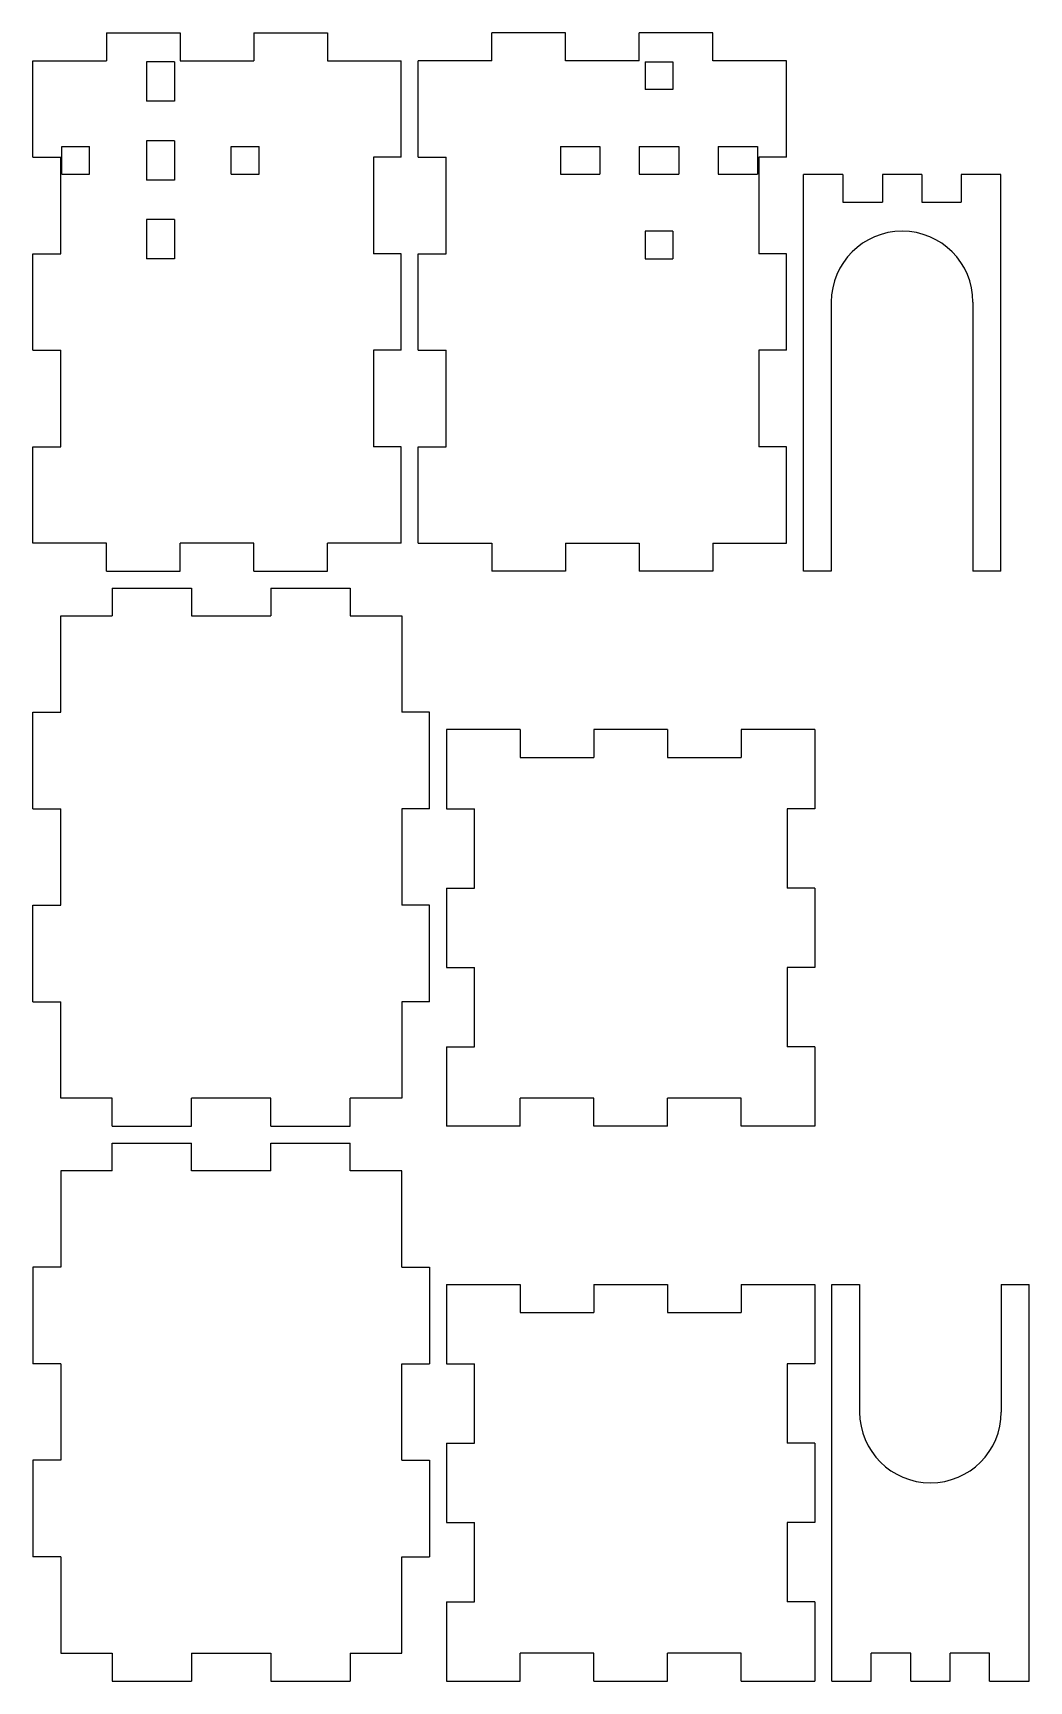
# Model space of a CAD drawing. Extents: x 29 to 205, y 522 to 813.
import ezdxf

# ---------------------------------------------------------------- set-up
doc = ezdxf.new("R2010")
doc.units = 0
doc.header["$LTSCALE"] = 12.7
doc.layers.add('VISIBLE', color=7, linetype='CONTINUOUS')

msp = doc.modelspace()

# ---------------------------------------------------------------- linework, layer by layer
at = {"layer": 'VISIBLE'}
for p, q in [((41.75, 812.5), (41.75, 807.6)), ((41.75, 812.5), (54.75, 812.5)), ((54.75, 812.5), (54.75, 807.6)), ((67.75, 812.5), (67.75, 807.6)), ((67.75, 812.5), (80.75, 812.5)), ((80.75, 812.5), (80.75, 807.6)), ((109.75, 807.6), (109.75, 812.5)), ((122.75, 812.5), (109.75, 812.5)), ((122.75, 807.6), (122.75, 812.5)), ((135.75, 807.6), (135.75, 812.5)), ((148.75, 812.5), (135.75, 812.5)), ((148.75, 807.6), (148.75, 812.5)), ((28.75, 807.6), (41.75, 807.6)), ((28.75, 790.56), (28.75, 807.6)), ((53.7, 807.4), (48.8, 807.4)), ((48.8, 807.4), (48.8, 800.44)), ((53.7, 807.4), (53.7, 800.44)), ((54.75, 807.6), (67.75, 807.6)), ((80.75, 807.6), (93.75, 807.6)), ((93.75, 790.56), (93.75, 807.6)), ((109.75, 807.6), (96.75, 807.6)), ((96.75, 790.56), (96.75, 807.6)), ((135.75, 807.6), (122.75, 807.6)), ((136.8, 807.4), (136.8, 802.5)), ((136.8, 807.4), (141.7, 807.4)), ((141.7, 807.4), (141.7, 802.5)), ((161.75, 807.6), (148.75, 807.6)), ((161.75, 790.56), (161.75, 807.6)), ((53.7, 800.44), (48.8, 800.44)), ((141.7, 802.5), (136.8, 802.5)), ((33.85, 792.45), (38.75, 792.45)), ((33.85, 787.55), (33.85, 792.45)), ((38.75, 787.55), (38.75, 792.45)), ((53.7, 793.48), (48.8, 793.48)), ((48.8, 793.48), (48.8, 786.52)), ((53.7, 793.48), (53.7, 786.52)), ((63.75, 792.45), (68.65, 792.45)), ((63.75, 787.55), (63.75, 792.45)), ((68.65, 787.55), (68.65, 792.45)), ((121.85, 792.45), (128.81, 792.45)), ((121.85, 792.45), (121.85, 787.55)), ((128.81, 792.45), (128.81, 787.55)), ((135.77, 792.45), (142.73, 792.45)), ((135.77, 792.45), (135.77, 787.55)), ((142.73, 792.45), (142.73, 787.55)), ((149.69, 792.45), (156.65, 792.45)), ((149.69, 792.45), (149.69, 787.55)), ((156.65, 792.45), (156.65, 787.55)), ((28.75, 790.56), (33.65, 790.56)), ((33.65, 773.52), (33.65, 790.56)), ((93.75, 790.56), (88.85, 790.56)), ((88.85, 790.56), (88.85, 773.52)), ((96.75, 790.56), (101.65, 790.56)), ((101.65, 773.52), (101.65, 790.56)), ((161.75, 790.56), (156.85, 790.56)), ((156.85, 790.56), (156.85, 773.52)), ((33.85, 787.55), (38.75, 787.55)), ((53.7, 786.52), (48.8, 786.52)), ((63.75, 787.55), (68.65, 787.55)), ((121.85, 787.55), (128.81, 787.55)), ((135.77, 787.55), (142.73, 787.55)), ((149.69, 787.55), (156.65, 787.55)), ((164.75, 717.5), (164.75, 787.5)), ((171.71, 787.5), (164.75, 787.5)), ((171.71, 787.5), (171.71, 782.6)), ((178.67, 787.5), (178.67, 782.6)), ((185.63, 787.5), (178.67, 787.5)), ((185.63, 787.5), (185.63, 782.6)), ((192.59, 787.5), (192.59, 782.6)), ((199.55, 787.5), (192.59, 787.5)), ((199.55, 717.5), (199.55, 787.5)), ((171.71, 782.6), (178.67, 782.6)), ((185.63, 782.6), (192.59, 782.6)), ((53.7, 779.56), (48.8, 779.56)), ((48.8, 779.56), (48.8, 772.6)), ((53.7, 779.56), (53.7, 772.6)), ((141.7, 777.5), (136.8, 777.5)), ((136.8, 777.5), (136.8, 772.6)), ((141.7, 777.5), (141.7, 772.6)), ((28.75, 773.52), (33.65, 773.52)), ((28.75, 756.48), (28.75, 773.52)), ((53.7, 772.6), (48.8, 772.6)), ((93.75, 773.52), (88.85, 773.52)), ((93.75, 756.48), (93.75, 773.52)), ((96.75, 773.52), (101.65, 773.52)), ((96.75, 756.48), (96.75, 773.52)), ((136.8, 772.6), (141.7, 772.6)), ((161.75, 773.52), (156.85, 773.52)), ((161.75, 756.48), (161.75, 773.52)), ((169.65, 765), (169.65, 717.5)), ((194.65, 765), (194.65, 717.5)), ((28.75, 756.48), (33.65, 756.48)), ((33.65, 739.44), (33.65, 756.48)), ((93.75, 756.48), (88.85, 756.48)), ((88.85, 756.48), (88.85, 739.44)), ((96.75, 756.48), (101.65, 756.48)), ((101.65, 739.44), (101.65, 756.48)), ((156.85, 756.48), (156.85, 739.44)), ((161.75, 756.48), (156.85, 756.48)), ((28.75, 722.4), (28.75, 739.44)), ((28.75, 739.44), (33.65, 739.44)), ((93.75, 739.44), (88.85, 739.44)), ((93.75, 722.4), (93.75, 739.44)), ((96.75, 722.4), (96.75, 739.44)), ((96.75, 739.44), (101.65, 739.44)), ((161.75, 739.44), (156.85, 739.44)), ((161.75, 722.4), (161.75, 739.44)), ((41.75, 722.4), (28.75, 722.4)), ((41.75, 717.5), (41.75, 722.4)), ((67.75, 722.4), (54.75, 722.4)), ((54.75, 717.5), (54.75, 722.4)), ((67.75, 717.5), (67.75, 722.4)), ((93.75, 722.4), (80.75, 722.4)), ((80.75, 717.5), (80.75, 722.4)), ((96.75, 722.4), (109.75, 722.4)), ((109.75, 722.4), (109.75, 717.5)), ((122.75, 722.4), (135.75, 722.4)), ((122.75, 722.4), (122.75, 717.5)), ((135.75, 722.4), (135.75, 717.5)), ((148.75, 722.4), (161.75, 722.4)), ((148.75, 722.4), (148.75, 717.5)), ((41.75, 717.5), (54.75, 717.5)), ((67.75, 717.5), (80.75, 717.5)), ((122.75, 717.5), (109.75, 717.5)), ((148.75, 717.5), (135.75, 717.5)), ((169.65, 717.5), (164.75, 717.5)), ((199.55, 717.5), (194.65, 717.5)), ((42.75, 714.5), (42.75, 709.6)), ((42.75, 714.5), (56.75, 714.5)), ((56.75, 714.5), (56.75, 709.6)), ((70.75, 714.5), (70.75, 709.6)), ((70.75, 714.5), (84.75, 714.5)), ((84.75, 714.5), (84.75, 709.6)), ((33.65, 692.56), (33.65, 709.6)), ((33.65, 709.6), (42.75, 709.6)), ((56.75, 709.6), (70.75, 709.6)), ((84.75, 709.6), (93.85, 709.6)), ((93.85, 709.6), (93.85, 692.56)), ((28.75, 692.56), (33.65, 692.56)), ((28.75, 675.52), (28.75, 692.56)), ((98.75, 692.56), (93.85, 692.56)), ((98.75, 675.52), (98.75, 692.56)), ((114.75, 689.5), (101.75, 689.5)), ((101.75, 689.5), (101.75, 675.5)), ((114.75, 689.5), (114.75, 684.6)), ((127.75, 689.5), (127.75, 684.6)), ((140.75, 689.5), (127.75, 689.5)), ((140.75, 689.5), (140.75, 684.6)), ((153.75, 689.5), (153.75, 684.6)), ((166.75, 689.5), (153.75, 689.5)), ((166.75, 689.5), (166.75, 675.5)), ((114.75, 684.6), (127.75, 684.6)), ((140.75, 684.6), (153.75, 684.6)), ((28.75, 675.52), (33.65, 675.52)), ((33.65, 658.48), (33.65, 675.52)), ((98.75, 675.52), (93.85, 675.52)), ((93.85, 675.52), (93.85, 658.48)), ((101.75, 675.5), (106.65, 675.5)), ((106.65, 661.5), (106.65, 675.5)), ((166.75, 675.5), (161.85, 675.5)), ((161.85, 675.5), (161.85, 661.5)), ((101.75, 661.5), (106.65, 661.5)), ((101.75, 661.5), (101.75, 647.5)), ((166.75, 661.5), (161.85, 661.5)), ((166.75, 661.5), (166.75, 647.5)), ((28.75, 658.48), (33.65, 658.48)), ((28.75, 641.44), (28.75, 658.48)), ((98.75, 658.48), (93.85, 658.48)), ((98.75, 641.44), (98.75, 658.48)), ((101.75, 647.5), (106.65, 647.5)), ((106.65, 633.5), (106.65, 647.5)), ((161.85, 647.5), (161.85, 633.5)), ((166.75, 647.5), (161.85, 647.5)), ((28.75, 641.44), (33.65, 641.44)), ((33.65, 624.4), (33.65, 641.44)), ((98.75, 641.44), (93.85, 641.44)), ((93.85, 641.44), (93.85, 624.4)), ((101.75, 633.5), (106.65, 633.5)), ((101.75, 633.5), (101.75, 619.5)), ((166.75, 633.5), (161.85, 633.5)), ((166.75, 633.5), (166.75, 619.5)), ((42.75, 624.4), (33.65, 624.4)), ((42.75, 619.5), (42.75, 624.4)), ((70.75, 624.4), (56.75, 624.4)), ((56.75, 619.5), (56.75, 624.4)), ((70.75, 619.5), (70.75, 624.4)), ((93.85, 624.4), (84.75, 624.4)), ((84.75, 619.5), (84.75, 624.4)), ((127.75, 624.4), (114.75, 624.4)), ((114.75, 619.5), (114.75, 624.4)), ((127.75, 619.5), (127.75, 624.4)), ((153.75, 624.4), (140.75, 624.4)), ((140.75, 619.5), (140.75, 624.4)), ((153.75, 619.5), (153.75, 624.4)), ((42.75, 619.5), (56.75, 619.5)), ((70.75, 619.5), (84.75, 619.5)), ((114.75, 619.5), (101.75, 619.5)), ((140.75, 619.5), (127.75, 619.5)), ((166.75, 619.5), (153.75, 619.5)), ((42.75, 611.6), (42.75, 616.5)), ((42.75, 616.5), (56.75, 616.5)), ((56.75, 611.6), (56.75, 616.5)), ((70.75, 616.5), (84.75, 616.5)), ((70.75, 611.6), (70.75, 616.5)), ((84.75, 611.6), (84.75, 616.5)), ((33.65, 611.6), (33.65, 594.56)), ((42.75, 611.6), (33.65, 611.6)), ((70.75, 611.6), (56.75, 611.6)), ((93.85, 611.6), (84.75, 611.6)), ((93.85, 594.56), (93.85, 611.6)), ((33.65, 594.56), (28.75, 594.56)), ((28.75, 594.56), (28.75, 577.52)), ((93.85, 594.56), (98.75, 594.56)), ((98.75, 594.56), (98.75, 577.52)), ((101.75, 591.5), (114.75, 591.5)), ((101.75, 591.5), (101.75, 577.5)), ((114.75, 591.5), (114.75, 586.6)), ((127.75, 591.5), (127.75, 586.6)), ((127.75, 591.5), (140.75, 591.5)), ((140.75, 591.5), (140.75, 586.6)), ((153.75, 591.5), (153.75, 586.6)), ((153.75, 591.5), (166.75, 591.5)), ((166.75, 591.5), (166.75, 577.5)), ((169.75, 521.5), (169.75, 591.5)), ((169.75, 591.5), (174.65, 591.5)), ((174.65, 591.5), (174.65, 569)), ((199.65, 591.5), (204.55, 591.5)), ((199.65, 591.5), (199.65, 569)), ((204.55, 521.5), (204.55, 591.5)), ((114.75, 586.6), (127.75, 586.6)), ((140.75, 586.6), (153.75, 586.6)), ((33.65, 577.52), (28.75, 577.52)), ((33.65, 577.52), (33.65, 560.48)), ((93.85, 577.52), (98.75, 577.52)), ((93.85, 560.48), (93.85, 577.52)), ((101.75, 577.5), (106.65, 577.5)), ((106.65, 563.5), (106.65, 577.5)), ((166.75, 577.5), (161.85, 577.5)), ((161.85, 577.5), (161.85, 563.5)), ((101.75, 563.5), (106.65, 563.5)), ((101.75, 563.5), (101.75, 549.5)), ((166.75, 563.5), (161.85, 563.5)), ((166.75, 563.5), (166.75, 549.5)), ((33.65, 560.48), (28.75, 560.48)), ((28.75, 560.48), (28.75, 543.44)), ((93.85, 560.48), (98.75, 560.48)), ((98.75, 560.48), (98.75, 543.44)), ((101.75, 549.5), (106.65, 549.5)), ((106.65, 535.5), (106.65, 549.5)), ((166.75, 549.5), (161.85, 549.5)), ((161.85, 549.5), (161.85, 535.5)), ((33.65, 543.44), (28.75, 543.44)), ((33.65, 543.44), (33.65, 526.4)), ((93.85, 543.44), (98.75, 543.44)), ((93.85, 526.4), (93.85, 543.44)), ((101.75, 535.5), (101.75, 521.5)), ((101.75, 535.5), (106.65, 535.5)), ((166.75, 535.5), (161.85, 535.5)), ((166.75, 535.5), (166.75, 521.5)), ((33.65, 526.4), (42.75, 526.4)), ((42.75, 526.4), (42.75, 521.5)), ((56.75, 526.4), (70.75, 526.4)), ((56.75, 526.4), (56.75, 521.5)), ((70.75, 526.4), (70.75, 521.5)), ((84.75, 526.4), (93.85, 526.4)), ((84.75, 526.4), (84.75, 521.5)), ((127.75, 526.4), (114.75, 526.4)), ((114.75, 521.5), (114.75, 526.4)), ((127.75, 521.5), (127.75, 526.4)), ((153.75, 526.4), (140.75, 526.4)), ((140.75, 521.5), (140.75, 526.4)), ((153.75, 521.5), (153.75, 526.4)), ((183.67, 526.4), (176.71, 526.4)), ((176.71, 521.5), (176.71, 526.4)), ((183.67, 521.5), (183.67, 526.4)), ((197.59, 526.4), (190.63, 526.4)), ((190.63, 521.5), (190.63, 526.4)), ((197.59, 521.5), (197.59, 526.4)), ((42.75, 521.5), (56.75, 521.5)), ((70.75, 521.5), (84.75, 521.5)), ((101.75, 521.5), (114.75, 521.5)), ((127.75, 521.5), (140.75, 521.5)), ((153.75, 521.5), (166.75, 521.5)), ((169.75, 521.5), (176.71, 521.5)), ((183.67, 521.5), (190.63, 521.5)), ((197.59, 521.5), (204.55, 521.5))]:
    msp.add_line(p, q, dxfattribs=at)
for centre, start, end in [((182.15, 765), 0, 180), ((187.15, 569), 180, 0)]:
    msp.add_arc(centre, 12.5, start, end, dxfattribs=at)

doc.saveas('drawing.dxf')
